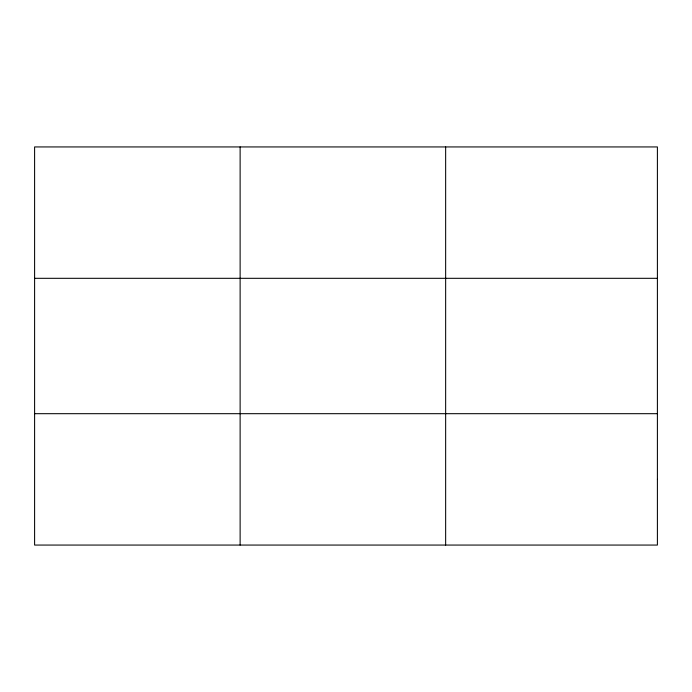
<?xml version="1.0" encoding="UTF-8"?>
<svg xmlns="http://www.w3.org/2000/svg" width="692" height="692" viewBox="0 0 692 692"><rect width="100%" height="100%" fill="white"/><g stroke="black" fill="none" stroke-linecap="round" stroke-linejoin="round"><path stroke-width="1.04" d="M240.124 545.062L240.124 146.938M445.648 545.062L445.648 146.938M34.6 278.314L657.4 278.314M34.6 413.686L657.4 413.686M657.4 479.374L657.4 545.062L34.6 545.062L34.6 146.938L657.4 146.938L657.4 479.374"/></g></svg>
